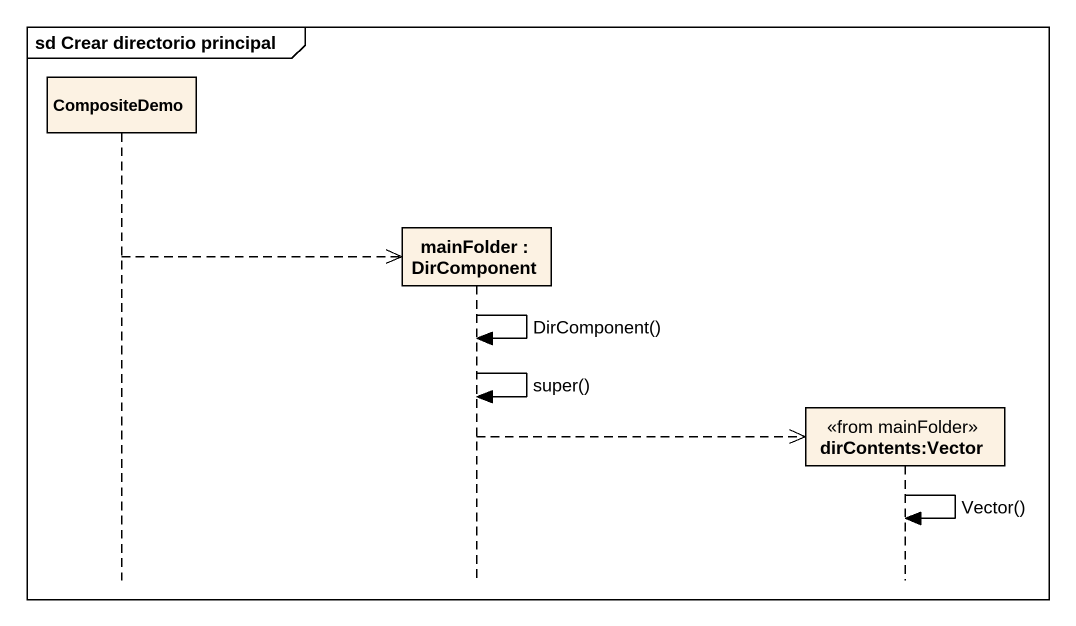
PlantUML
@startuml
mainframe sd Crear directorio principal
hide footbox
participant CompositeDemo
participant "mainFolder : DirComponent" as mainFolder
participant "dirContents:Vector" as dirContents_Vector <<from mainFolder>>

CompositeDemo -->> mainFolder **
mainFolder -> mainFolder : DirComponent()
mainFolder -> mainFolder : super()
mainFolder -->> dirContents_Vector **
dirContents_Vector -> dirContents_Vector : Vector()
@enduml
